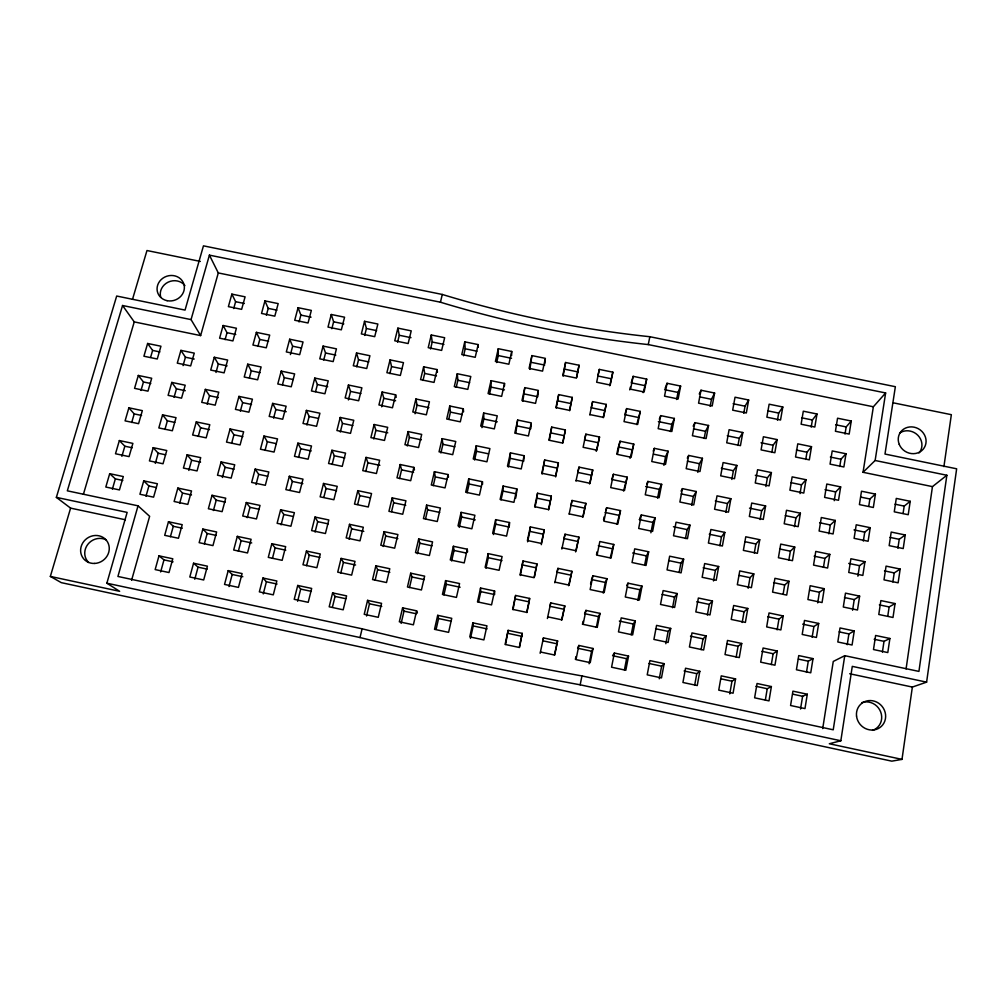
<?xml version="1.0" encoding="UTF-8"?>
<svg xmlns="http://www.w3.org/2000/svg" width="1007" height="1007" viewBox="0 0 1007 1007"><rect width="100%" height="100%" fill="white"/><g stroke="black" fill="none" stroke-linecap="round" stroke-linejoin="round"><path stroke-width="1.5" d="M496.69 362.558L498.276 355.572L498.289 348.712L511.732 351.456L511.606 355.559M504.494 386.021L504.532 383.453L491.026 380.671L488.093 393.573L501.637 396.368L504.532 383.453M501.045 499.875L502.997 491.076L503.085 486.041L516.855 488.924L516.641 492.662M510.222 458.336L510.423 452.86L524.106 455.705L523.716 461.143L510.222 458.336L508.296 467.034M509.391 525.553L509.517 522.545L495.671 519.637L492.675 533.181L506.559 536.102L509.517 522.545M515.785 433.136L517.661 420.057L531.281 422.877L528.423 435.955L514.778 433.136L517.661 420.057M505.577 644.455L508.12 630.357L522.243 633.378L519.511 647.438M522.86 401.076L524.823 387.632L538.367 390.426L535.535 403.354L521.966 400.559L524.823 387.632M529.858 369.368L531.91 355.597L545.366 358.354L542.572 371.13L529.078 368.361L531.91 355.597M513.041 609.625L515.609 595.464L529.644 598.448L529.317 600.738M531.155 424.35L530.777 428.755L517.359 425.974M538.242 391.685L537.763 396.733L524.42 393.989M520.355 575.5L523.011 560.987L536.97 563.933L534.453 576.91M544.812 363.741L545.228 359.7M529.82 531.369L530.311 526.913L544.195 529.833L543.49 534.251L529.82 531.369L527.592 541.791M536.945 498.175L537.537 493.254L551.332 496.136L550.539 501.02L536.945 498.175L535.044 506.999M542.106 474.083L544.674 459.985L558.394 462.842L555.65 476.903M549.394 440.109L551.723 427.106L565.368 429.926L564.625 434.269M556.279 407.973L558.696 394.606L572.266 397.4L569.672 410.73M849.694 673.746L912.355 687.064L926.604 682.142L956.65 468.796L884.989 454.056L895.361 386.701L649.842 336.716A605.509 326.394 13.2 0 1 442.287 294.459L203.452 245.846L185.049 310.093L116.686 296.033L56.367 497.37L70.603 508.132L125.397 519.776M70.603 508.132L50.35 576.419L61.301 582.65L891.799 761.154L901.995 759.379L912.355 687.064M943.911 466.619L951.351 414.683L893.448 402.863M946.857 475.254L932.457 486.62L863.049 472.296L875.133 460.489L946.857 475.254L918.925 671.405L844.76 655.683L833.267 661.448L822.706 728.59M906.073 668.95L932.457 486.62M563.102 376.19L565.582 362.495L579.075 365.251L576.709 377.524M889.886 638.476L887.796 652.561L873.497 649.54L875.612 635.467L889.886 638.476L884.008 641.346L874.164 639.269M895.059 603.558L892.995 617.48L878.784 614.484L880.873 600.587L895.059 603.558L889.143 606.931L879.363 604.88M900.17 569.068L898.131 582.814L884.008 579.856L886.072 566.123L900.17 569.068L894.216 572.92L884.486 570.893M905.23 534.981L903.216 548.563L889.168 545.643L891.208 532.061L905.23 534.981L899.226 539.311L897.892 548.249M910.215 501.297L908.226 514.715L894.266 511.82L896.28 498.415L910.215 501.297L904.185 506.106L903.09 513.457M882.396 652.146L884.008 641.346M887.771 616.083L889.143 606.931M892.869 581.958L894.216 572.92M901.995 759.379L829.315 743.758L840.832 740.762L852.287 666.37L926.604 682.142M844.76 655.683L833.23 729.798L581.945 675.936A669.152 123.269 12.6 0 1 362.105 628.809L117.92 576.457L138.035 505.829L67.331 490.824L122.552 305.499L191.053 319.609L200.62 335.595L134.246 321.9L122.552 305.499M875.133 460.489L885.631 392.957L648.269 344.583A606.906 322.353 13.2 0 1 440.437 302.213L209.406 255.136L191.053 319.609M847.227 644.707L848.901 633.932L854.251 630.948L852.073 645.009L837.811 641.988L840.014 627.953L854.251 630.948M852.589 610.242L854.251 599.593L859.626 596.119L857.486 610.003L843.3 607.02L845.477 593.148L859.626 596.119M857.888 576.18L859.525 565.67L864.95 561.705L850.89 558.759L848.737 572.467L862.835 575.425L864.95 561.705M863.351 541.049L864.736 532.137L870.212 527.693L856.227 524.785L854.1 538.33L868.11 541.25L870.212 527.693M868.739 506.332L869.884 498.994L875.41 494.097L861.501 491.215L859.399 504.595L873.333 507.49L875.41 494.097M863.049 472.296L873.359 406.778L885.631 392.957M807.299 694.226L804.983 708.588L790.571 705.504L792.924 691.154L807.299 694.226L802.604 696.278L792.698 694.163M813.027 658.616L810.736 672.802L796.424 669.756L798.74 655.582L813.027 658.616L808.281 661.196L798.425 659.107M818.691 623.446L816.425 637.456L802.201 634.448L804.48 620.438L818.691 623.446L813.883 626.53L802.692 624.164M824.28 588.692L822.052 602.538L807.904 599.555L810.169 585.722L824.28 588.692L819.421 592.28L817.709 602.891M829.806 554.353L827.603 568.036L813.543 565.091L815.771 551.421L829.806 554.353L824.897 558.419L823.449 567.419M835.269 520.43L833.091 533.949L819.106 531.029L821.309 517.522L835.269 520.43L830.309 524.974L828.874 533.861M840.669 486.897L838.516 500.265L824.607 497.382L826.797 484.027L840.669 486.897L835.659 491.907L834.237 500.693M846.006 453.767L843.879 466.971L830.045 464.126L832.21 450.935L846.006 453.767L840.946 459.23L839.775 466.468M851.267 421.027L849.165 434.08L835.42 431.26L837.56 418.22L851.267 421.027L846.17 426.918L845.011 434.08M800.54 709.016L802.604 696.278M806.469 672.386L808.281 661.196M812.146 637.28L813.883 626.53M771.387 686.56L768.996 700.885L754.621 697.813L757.05 683.501L771.387 686.56L767.246 688.725L755.955 686.321M777.328 651.038L774.962 665.199L760.675 662.153L763.079 648.017L777.328 651.038L773.124 653.732L761.896 651.34M783.207 615.944L780.866 629.929L766.667 626.92L769.033 612.948L783.207 615.944L778.94 619.141L777.14 629.866M789.01 581.278L786.694 595.099L772.57 592.116L774.924 578.32L789.01 581.278L784.68 584.966L783.156 594.042M794.737 547.028L792.459 560.672L778.411 557.74L780.74 544.095L794.737 547.028L790.357 551.194L788.846 560.169M800.401 513.18L798.148 526.661L784.189 523.753L786.48 510.285L800.401 513.18L795.958 517.825L794.473 526.686M806.003 479.722L803.775 493.065L789.891 490.182L792.157 476.865L806.003 479.722L801.496 484.833L800.024 493.594M811.529 446.667L809.326 459.847L795.53 457.002L797.771 443.835L811.529 446.667L806.972 452.231L805.764 459.444M817.004 414.003L814.814 427.031L801.106 424.211L803.309 411.196L817.004 414.003L812.397 419.995L811.189 427.132M765.345 700.029L767.246 688.725M771.312 664.582L773.124 653.732M729.76 693.873L731.963 681.198L735.563 678.907L733.083 693.206L718.746 690.135L721.251 675.861L735.563 678.907M736.167 657.093L738.055 646.28L741.718 643.473L727.495 640.452L725.015 654.563L739.264 657.596L741.718 643.473M742.197 622.464L744.06 611.765L747.798 608.467L733.662 605.484L731.208 619.418L745.381 622.414L747.798 608.467M748.163 588.252L750.001 577.678L753.815 573.877L739.755 570.931L737.325 584.702L751.411 587.66L753.815 573.877M754.319 552.931L755.879 543.981L759.744 539.702L745.772 536.781L743.367 550.388L757.377 553.321L759.744 539.702M760.134 519.536L761.682 510.687L765.61 505.942L751.713 503.047L749.346 516.49L763.268 519.398L765.61 505.942M765.886 486.519L767.41 477.771L771.412 472.573L757.591 469.715L755.25 482.995L769.096 485.865L771.412 472.573M771.828 452.445L773.086 445.245L777.14 439.593L763.394 436.761L761.078 449.89L774.849 452.735L777.14 439.593M777.442 420.209L778.688 413.084L782.804 406.992L769.134 404.197L766.856 417.175L780.538 419.995L782.804 406.992M694.729 684.911L696.768 673.67L699.815 671.279L685.54 668.233L682.935 682.482L697.247 685.54L699.815 671.279M701.099 649.641L703.05 638.841L706.184 635.933L691.985 632.912L689.417 646.998L703.641 650.019L706.184 635.933M707.342 615.088L709.268 604.414L712.478 601.003L698.367 598.02L695.824 611.929L709.973 614.925L712.478 601.003M713.497 580.951L715.411 570.403L718.683 566.5L704.661 563.555L702.143 577.288L716.216 580.259L718.683 566.5M719.867 545.718L721.478 536.781L724.826 532.401L710.879 529.493L708.399 543.063L722.384 545.995L724.826 532.401M725.883 512.387L727.469 503.563L730.893 498.717L717.022 495.834L714.58 509.252L728.476 512.148L730.893 498.717M731.825 479.445L733.398 470.722L736.885 465.423L723.102 462.565L720.685 475.833L734.493 478.69L736.885 465.423M737.967 445.459L739.264 438.272L742.814 432.519L729.106 429.699L726.714 442.803L740.447 445.635L742.814 432.519M743.77 413.285L745.054 406.186L748.667 400.006L735.034 397.211L732.668 410.164L746.338 412.971L748.667 400.006M659.27 678.794L661.637 666.168L664.154 663.663L649.905 660.63L647.211 674.841L661.498 677.9L664.154 663.663M665.828 643.725L668.119 631.414L670.725 628.406L656.564 625.397L653.908 639.432L668.107 642.453L670.725 628.406M672.55 607.725L674.539 597.075L677.22 593.564L663.135 590.58L660.516 604.452L674.627 607.448L677.22 593.564M679.196 572.152L680.883 563.14L683.64 559.137L669.642 556.191L667.049 569.899L681.084 572.857L683.64 559.137M685.477 538.518L687.139 529.606L689.984 525.125L676.062 522.218L673.507 535.762L687.454 538.682L689.984 525.125M691.696 505.262L693.332 496.451L696.252 491.517L682.406 488.634L681.059 491.126M697.826 472.396L699.45 463.698L702.445 458.298L688.687 455.454L687.29 458.172M704.17 438.486L705.504 431.311L708.563 425.47L694.88 422.65L693.168 426.175M710.162 406.387L711.483 399.301L714.605 393.032L701.01 390.238L699.248 394.027M696.252 491.517L693.747 504.91L679.876 502.015L682.406 488.634M702.445 458.298L699.966 471.54L686.182 468.67L688.687 455.454M708.563 425.47L706.121 438.548L692.413 435.729L694.88 422.65M714.605 393.032L712.201 405.959L698.568 403.165L701.01 390.238M624.416 669.882L626.581 658.691L628.557 656.073L614.346 653.039L612.583 655.695L626.581 658.691M631.2 634.762L633.277 624.013L635.341 620.891L621.206 617.883L618.474 631.893L632.635 634.913L635.341 620.891M637.834 600.373L639.886 589.75L642.038 586.124L627.99 583.166L626.694 585.608M644.694 564.889L646.431 555.889L648.672 551.786L634.7 548.853L632.031 562.523L646.028 565.468L648.672 551.786M650.887 532.804L652.888 522.432L655.205 517.85L641.321 514.942L639.735 518.416M657.571 498.15L659.27 489.364L661.675 484.317L647.866 481.447L646.771 483.989M663.903 465.36L665.577 456.675L668.069 451.186L654.336 448.342L653.191 451.111M670.435 431.525L671.82 424.362L674.375 418.434L660.73 415.627L659.308 419.202M676.616 399.502L677.988 392.428L680.619 386.059L667.049 383.277L665.098 388.4M628.557 656.073L625.825 670.259L611.576 667.213L614.346 653.039M642.038 586.124L639.369 599.983L625.284 597L627.99 583.166M655.205 517.85L652.599 531.381L638.677 528.461L641.321 514.942M661.675 484.317L659.094 497.685L645.26 494.802L647.866 481.447M668.069 451.186L665.514 464.391L651.756 461.533L654.336 448.342M674.375 418.434L671.858 431.487L658.175 428.667L660.73 415.627M680.619 386.059L678.139 398.961L664.532 396.166L667.049 383.277M840.832 740.762L580.17 684.81L581.945 675.936M648.269 344.583L649.842 336.716M589.095 663.777L591.6 651.214L593.047 648.483L578.861 645.462L577.628 648.231L591.6 651.214M596.358 627.348L598.498 616.624L600.034 613.389L585.936 610.393L584.601 613.678L598.498 616.624M603.193 593.035L605.308 582.449L606.944 578.71L592.922 575.752L591.499 579.529L605.308 582.449M610.255 557.639L613.767 544.447L599.832 541.527L597.075 555.159L611.048 558.105L613.767 544.447M616.926 524.156L620.513 510.599L606.655 507.704L605.849 510.058M623.522 491.051L627.172 477.142L613.401 474.272L611.702 479.458L625.271 482.29M630.055 458.336L633.755 444.087L620.06 441.242L618.726 445.472M636.776 424.576L640.263 411.41L626.644 408.603L624.781 414.67L638.199 417.439M643.146 392.629L646.708 379.11L633.151 376.341L631.2 382.836L644.556 385.568M593.047 648.483L590.228 662.644L576.004 659.61L578.861 645.462M600.034 613.389L597.252 627.374L583.116 624.365L585.936 610.393M606.944 578.71L604.187 592.531L590.14 589.561L592.922 575.752M620.513 510.599L617.82 524.093L603.936 521.185L606.655 507.704M627.172 477.142L624.516 490.472L610.708 487.602L613.401 474.272M633.755 444.087L631.137 457.266L617.404 454.409L620.06 441.242M640.263 411.41L637.67 424.438L624.025 421.618L626.644 408.603M646.708 379.11L644.14 391.987L630.558 389.193L633.151 376.341M575.375 659.384L575.941 656.602M582.436 624.39L583.066 621.332M590.58 584.06L591.197 581.039M596.496 554.744L597.101 551.76M603.558 519.813L604.15 516.855M616.813 454.094L618.273 446.881L631.779 449.676M629.778 389.885L630.344 387.066M554.404 654.902L557.601 640.93L543.453 637.897L542.748 640.779L556.695 643.763M561.591 619.947L564.801 605.912L550.728 602.916L549.935 606.302L563.794 609.248M568.628 585.722L571.913 571.309L557.928 568.363L557.022 572.24L570.805 575.148M575.589 551.899L578.937 537.134L565.028 534.213L564.033 538.569L577.728 541.451M582.763 516.994L585.885 503.362L572.052 500.466L570.956 505.287L584.576 508.145M589.548 483.977L592.745 469.979L579 467.122L577.804 472.409L591.348 475.228M596.27 451.337L599.53 437L585.86 434.168L584.563 439.895L598.045 442.69M603.193 417.653L606.227 404.399L592.632 401.604L591.26 407.759L604.653 410.529M609.751 385.769L612.86 372.175L599.329 369.405L597.868 376.001L611.199 378.733M557.601 640.93L554.706 655.053L540.52 652.02M564.801 605.912L561.931 619.859L547.833 616.863M571.913 571.309L569.081 585.105L555.058 582.134M578.937 537.134L576.142 550.753L562.196 547.821M585.885 503.362L583.116 516.818L569.257 513.922M592.745 469.979L590.014 483.284L576.231 480.415M599.53 437L596.824 450.142L583.116 447.309L585.86 434.168M606.227 404.399L603.558 417.389L589.938 414.582M612.86 372.175L610.217 385.026L596.66 382.245L599.329 369.405M540.142 653.304L543.453 637.897M547.393 618.525L550.728 602.916M554.819 582.801L557.928 568.363M561.856 549.004L565.028 534.213M569.119 514.136L572.052 500.466M575.979 481.145L579 467.122M589.775 414.884L592.632 401.604M522.243 633.378L519.26 647.463L505.099 644.442L508.12 630.357M529.644 598.448L526.699 612.369L512.626 609.373L515.609 595.464M536.97 563.933L534.05 577.691L520.053 574.72L523.011 560.987M544.195 529.833L541.313 543.428L527.404 540.495L530.311 526.913M551.332 496.136L548.488 509.567L534.654 506.672L537.537 493.254M558.394 462.842L555.574 476.11L541.829 473.24L544.674 459.985M565.368 429.926L562.586 443.042L548.916 440.21L551.723 427.106M572.266 397.4L569.509 410.365L555.914 407.558L558.696 394.606M579.075 365.251L576.356 378.066L562.837 375.296L565.582 362.495M526.9 612.571L529.166 601.896L515.332 598.951M541.288 544.674L543.176 535.737M548.664 509.844L550.225 502.493M562.85 442.904L564.373 435.716L550.93 432.934M494.575 590.996L491.542 604.88L477.494 601.896L480.553 588.025L494.575 590.996L494.601 594.558L480.805 591.625L480.553 588.025M516.855 488.924L513.935 502.329L500.127 499.434L503.085 486.041M524.106 455.705L521.223 468.947L507.49 466.09L510.423 452.86M515.597 498.314L516.239 495.381M472.862 622.842L469.765 636.877L483.889 639.898L486.96 625.838L472.862 622.842L473.227 625.939L470.47 638.4M488.156 553.623L485.135 567.331L499.094 570.289L502.09 556.569L488.156 553.623L488.282 557.714L485.966 568.225M478.451 602.262L480.805 591.625M493.392 534.579L495.683 524.194L495.671 519.637M467.286 549.218L464.214 562.9L450.28 559.955L453.389 546.272L467.286 549.218L467.575 551.974M482.454 481.736L479.445 495.104L465.675 492.222L468.708 478.866L482.454 481.736L482.554 484.279M511.732 351.456L508.862 364.219L495.394 361.45L498.289 348.712M437.693 615.327L434.508 629.337L448.606 632.358L451.753 618.323L437.693 615.327L438.574 618.537L436.132 629.274M445.585 580.598L442.438 594.432L456.448 597.415L459.57 583.557L445.585 580.598L446.34 584.299L443.936 594.91M461.093 512.362L458.021 525.881L471.868 528.801L474.914 515.269L461.093 512.362L461.621 517.032L459.268 527.391M476.235 445.749L473.24 458.94L486.935 461.798L489.906 448.593L476.235 445.749L476.538 451.325L474.561 459.998M483.675 413.021L480.704 426.062L494.324 428.894L497.257 415.828L483.675 413.021L483.863 419.038L481.912 427.623M451.64 560.962L454.031 550.464L453.389 546.272M467.122 492.763L469.124 483.989L468.708 478.866M489.503 394.19L491.114 387.116L491.026 380.671M416.621 610.834L413.386 624.818L399.326 621.81L402.586 607.838L416.621 610.834L417.414 613.011M448.115 474.561L445.031 487.892L431.286 485.009L434.407 471.691L448.115 474.561L448.467 477.142M463.308 408.804L460.3 421.832L446.718 419.013L449.751 405.997L463.308 408.804L463.56 411.85M478.161 344.583L475.216 357.309L461.785 354.552L464.756 341.839L478.161 344.583L478.262 347.352M410.692 573.184L407.457 586.993L421.442 589.964L424.639 576.142L410.692 573.184L411.964 576.998L409.497 587.585M418.685 538.946L415.501 552.591L429.397 555.537L432.557 541.879L418.685 538.946L419.843 543.239L417.402 553.712M426.59 505.111L423.443 518.605L437.265 521.513L440.386 508.019L426.59 505.111L427.623 509.882L425.558 518.743M442.123 438.649L439.052 451.816L452.709 454.673L455.756 441.494L442.123 438.649L442.916 444.326L440.89 452.986M457.291 373.735L454.295 386.6L467.802 389.382L470.785 376.505L457.291 373.735L457.858 380.268L456.221 387.317M401.138 623.396L403.996 611.148L402.586 607.838M433.274 485.676L435.314 476.915L434.407 471.691M448.77 419.252L450.431 412.115L449.751 405.997M463.585 355.761L465.209 348.787L464.756 341.839M413.852 467.386L410.692 480.704L396.985 477.822L400.169 464.529L413.852 467.386L414.456 470.03M437.088 369.569L434.042 382.421L420.561 379.639L423.632 366.8L437.088 369.569L437.428 372.212M367.568 600.361L364.219 614.308L378.254 617.304L381.565 603.344L367.568 600.361L369.481 603.785L366.561 616.007M375.863 565.783L372.552 579.566L386.512 582.537L389.785 568.741L375.863 565.783L377.65 569.71L375.12 580.271M384.057 531.633L380.797 545.24L394.668 548.186L397.903 534.553L384.057 531.633L385.719 536.026L383.214 546.474M392.164 497.886L388.941 511.329L402.724 514.237L405.922 500.769L392.164 497.886L393.699 502.745L391.572 511.594M408.087 431.575L404.927 444.704L418.572 447.549L421.694 434.407L408.087 431.575L409.371 437.34L407.294 445.975M415.904 398.999L412.794 411.976L426.351 414.796L429.435 401.793L415.904 398.999L417.074 405.204L415.022 413.739M431.273 334.979L428.227 347.667L441.645 350.411L444.653 337.723L431.273 334.979L432.204 342.015L430.543 348.976M56.367 497.37L127.134 512.399L106.868 583.204L360.002 637.544L362.105 628.809M440.437 302.213L442.287 294.459M399.489 478.602L401.579 469.854L400.169 464.529M422.99 380.47L424.677 373.433L423.632 366.8M395.625 394.807L392.466 407.772L378.934 404.965L382.131 392.013L395.625 394.807L396.217 397.312M332.436 607.095L335.054 596.434L332.612 592.896L329.188 606.806L343.186 609.801L346.584 595.88L332.612 592.896M340.819 572.97L343.412 562.435L341.109 558.407L355.005 561.365L351.644 575.123L337.723 572.152L341.109 558.407M349.114 539.249L351.682 528.839L349.517 524.332L363.326 527.253L360.002 540.847L346.169 537.914L349.517 524.332M357.674 504.457L359.839 495.633L357.812 490.661L371.545 493.543L368.272 506.987L354.502 504.079L357.812 490.661M365.768 471.528L367.907 462.817L366.007 457.392L379.664 460.249L376.429 473.517L362.747 470.647L366.007 457.392M373.773 438.989L375.888 430.367L374.113 424.501L387.695 427.333L384.498 440.449L370.891 437.617L374.113 424.501M381.678 406.828L383.78 398.306L382.131 392.013M389.847 373.622L391.572 366.611L390.049 359.889L403.48 362.646L400.345 375.46L386.889 372.691L390.049 359.889M397.576 342.204L399.276 335.268L397.878 328.131L411.221 330.862L408.137 343.538L394.757 340.794L397.878 328.131M297.732 585.457L294.22 599.329L308.205 602.324L311.679 588.428L297.732 585.457L300.69 589.095L311.377 591.373M306.443 551.043L302.969 564.763L316.865 567.721L320.302 553.988L306.443 551.043L309.25 555.172L319.874 557.425M315.04 517.057L311.604 530.601L325.425 533.521L328.811 519.964L315.04 517.057L317.709 521.651L315.078 532.048M323.524 483.461L320.138 496.854L333.883 499.736L337.232 486.343L323.524 483.461L326.054 488.521L323.839 497.332M331.92 450.267L328.572 463.497L342.242 466.354L345.552 453.112L331.92 450.267L334.311 455.781L332.121 464.479M340.215 417.452L336.917 430.53L350.499 433.362L353.772 420.271L340.215 417.452L342.481 423.418L340.316 432.016M348.422 385.026L345.149 397.954L358.656 400.761L361.891 387.821L348.422 385.026L350.549 391.421L348.409 399.93M356.528 352.979L353.293 365.755L366.724 368.524L369.921 355.735L356.528 352.979L358.53 359.789L356.755 366.8M364.534 321.296L361.349 333.934L374.705 336.665L377.864 324.027L364.534 321.296L366.41 328.521L364.672 335.444M297.631 601.255L300.69 589.095M306.594 565.695L309.25 555.172M263.268 593.903L266.402 581.769L262.94 578.018L259.34 591.864L273.287 594.847L276.849 580.989L262.94 578.018M272.444 558.419L275.15 547.934L271.84 543.704L268.29 557.375L282.149 560.333L285.673 546.637L271.84 543.704M281.117 524.861L283.798 514.489L280.626 509.781L277.126 523.3L290.91 526.22L294.384 512.689L280.626 509.781M290.079 490.22L292.345 481.434L289.324 476.273L302.994 479.143L299.557 492.511L285.85 489.629L289.324 476.273M298.55 457.455L300.791 448.77L297.908 443.156L311.503 445.988L308.117 459.205L294.485 456.347L297.908 443.156M306.921 425.055L309.136 416.47L306.392 410.415L319.911 413.235L316.563 426.288L303.006 423.469L306.392 410.415M315.569 391.622L317.394 384.561L314.788 378.066L328.232 380.847L324.921 393.762L311.44 390.968L314.788 378.066M323.738 359.99L325.551 353.004L323.071 346.093L336.451 348.85L333.166 361.601L319.773 358.844L323.071 346.093M331.832 328.71L333.619 321.799L331.265 314.486L344.57 317.205L341.335 329.818L328.005 327.086L331.265 314.486M228.211 570.617L224.536 584.425L238.458 587.396L242.095 573.575L228.211 570.617L232.189 574.468L242.825 576.734M237.312 536.366L233.687 550.011L247.521 552.956L251.108 539.299L237.312 536.366L241.139 540.709L251.712 542.949M246.3 502.531L242.712 516.012L256.47 518.932L260.02 505.426L246.3 502.531L249.975 507.339L258.988 509.24M255.186 469.098L251.637 482.429L265.319 485.298L268.831 471.968L255.186 469.098L258.698 474.36L267.673 476.248M263.96 436.056L260.461 449.223L274.068 452.067L277.529 438.888L263.96 436.056L267.333 441.771L265.042 450.431M272.633 403.404L269.184 416.42L282.703 419.239L286.126 406.211L272.633 403.404L275.868 409.547L273.602 418.106M281.217 371.117L277.794 383.982L291.25 386.776L294.636 373.899L281.217 371.117L284.301 377.701L282.438 384.75M289.689 339.221L286.315 351.934L299.683 354.691L303.031 341.965L289.689 339.221L292.634 346.219L290.419 354.577M298.072 307.689L294.724 320.251L308.029 322.983L311.339 310.408L298.072 307.689L300.879 315.09L299.054 321.976M228.992 586.565L232.189 574.468M238.357 551.169L241.139 540.709M247.231 517.686L249.975 507.339M255.992 484.581L258.698 474.36M193.558 563.215L189.807 576.998L203.691 579.969L207.404 566.173L193.558 563.215L198.052 567.168L207.152 569.119M202.86 529.053L199.147 542.672L212.955 545.605L216.631 531.973L202.86 529.053L207.178 533.496L216.228 535.409M212.036 495.293L208.373 508.749L222.106 511.657L225.732 498.188L212.036 495.293L216.215 500.202L225.203 502.103M221.112 461.936L217.499 475.228L231.144 478.111L234.732 464.793L221.112 461.936L225.127 467.298L234.077 469.186M230.087 428.969L226.512 442.111L240.081 444.956L243.631 431.802L230.087 428.969L233.951 434.785L242.851 436.648M238.949 396.393L235.424 409.383L248.918 412.19L252.417 399.187L238.949 396.393L242.662 402.636L240.346 411.183M247.709 364.194L244.223 377.021L257.641 379.803L261.103 366.963L247.709 364.194L251.284 370.866L249.371 377.902M256.382 332.36L252.921 345.049L266.276 347.805L269.7 335.104L256.382 332.36L259.793 339.447L257.905 346.408M264.942 300.892L261.53 313.441L274.798 316.16L278.184 303.611L264.942 300.892L268.214 308.381L266.351 315.267M194.779 579.252L198.052 567.168M204.358 543.931L207.178 533.496M213.408 510.524L216.215 500.202M222.358 477.507L225.127 467.298M231.61 443.42L233.951 434.785M160.642 571.938L163.977 559.892L158.98 555.839L155.154 569.584L169 572.542L172.801 558.784L158.98 555.839M170.41 536.706L173.305 526.296L168.471 521.752L164.695 535.334L178.466 538.267L182.217 524.672L168.471 521.752M179.661 503.374L182.519 493.078L177.849 488.068L174.11 501.499L187.805 504.394L191.519 490.963L177.849 488.068M188.8 470.433L191.632 460.262L187.126 454.799L183.425 468.054L197.045 470.924L200.708 457.644L187.126 454.799M198.241 436.434L200.632 427.811L196.277 421.908L192.627 435.011L206.171 437.856L209.796 424.727L196.277 421.908M207.165 404.26L209.532 395.738L205.34 389.394L201.727 402.359L215.196 405.166L218.771 392.189L205.34 389.394M215.989 372.464L218.318 364.031L214.29 357.271L227.645 360.04L224.108 372.854L210.715 370.072L214.29 357.271M225.09 339.636L227.016 332.688L223.126 325.513L236.418 328.244L232.919 340.92L219.602 338.176L223.126 325.513M233.712 308.557L235.613 301.697L231.874 294.12L245.091 296.826L241.63 309.35L228.388 306.632L231.874 294.12M131.577 580.309L149.628 516.314L138.035 505.829M200.62 335.595L218.292 272.935L209.406 255.136M143.737 480.868L139.923 494.261L153.593 497.156L157.382 483.75L143.737 480.868L148.898 485.978L156.362 487.552M153.202 447.662L149.426 460.904L163.021 463.761L166.759 450.519L153.202 447.662L158.187 453.226L165.614 454.786M162.555 414.846L158.829 427.937L172.335 430.757L176.036 417.666L162.555 414.846L167.376 420.85L174.765 422.399M171.794 382.421L168.106 395.348L181.55 398.155L185.2 385.215L171.794 382.421L176.464 388.853L185.275 390.691M180.92 350.373L177.282 363.149L190.65 365.919L194.263 353.13L180.92 350.373L185.439 357.221L194.2 359.033M145.99 496.25L148.898 485.978M155.317 463.384L158.187 453.226M164.934 429.46L167.376 420.85M174.047 397.362L176.464 388.853M183.047 365.629L185.439 357.221M112.381 489.138L115.352 478.879L109.7 473.68L105.811 487.036L119.443 489.918L123.307 476.55L109.7 473.68M121.885 456.335L124.83 446.214L119.355 440.55L115.503 453.754L129.06 456.612L132.886 443.395L119.355 440.55M131.703 422.499L134.195 413.915L128.883 407.81L125.082 420.863L138.576 423.683L142.339 410.629L128.883 407.81M140.993 390.464L143.46 381.98L138.311 375.46L134.56 388.35L147.966 391.157L151.692 378.242L138.311 375.46M150.584 357.409L152.611 350.423L147.626 343.475L143.913 356.226L157.256 358.995L160.944 346.232L147.626 343.475M83.405 494.286L134.246 321.9M132.496 299.381L146.972 250.529L200.317 261.417M218.292 272.935L873.359 406.778M235.613 301.697L244.311 303.485M268.214 308.381L276.925 310.169M300.879 315.09L311.062 317.167M333.619 321.799L343.815 323.889M366.41 328.521L376.631 330.623M399.276 335.268L410.982 337.66M432.204 342.015L443.936 344.419M465.209 348.787L476.953 351.191M498.276 355.572L511.518 358.291M531.406 362.369L544.674 365.088M564.6 369.179L577.905 371.898M664.607 389.684L677.988 392.428M699.563 396.859L711.483 399.301M733.109 403.731L745.054 406.186M768.215 410.932L778.688 413.084M801.899 417.842L812.397 419.995M835.646 424.765L846.17 426.918M227.016 332.688L235.751 334.488M259.793 339.447L268.554 341.247M292.634 346.219L301.408 348.019M325.551 353.004L335.809 355.106M358.53 359.789L368.801 361.916M391.572 366.611L401.869 368.726M424.677 373.433L436.472 375.863M457.858 380.268L469.677 382.698M491.114 387.116L504.431 389.86M557.802 400.874L571.183 403.618M658.364 421.593L671.82 424.362M693.521 428.844L705.504 431.311M727.255 435.792L739.264 438.272M761.053 442.753L773.086 445.245M796.424 450.053L806.972 452.231M830.372 457.052L840.946 459.23M152.611 350.423L159.899 351.934M218.318 364.031L227.104 365.856M251.284 370.866L260.083 372.678M284.301 377.701L293.125 379.526M317.394 384.561L327.703 386.688M350.549 391.421L360.884 393.561M383.78 398.306L395.6 400.761M417.074 405.204L428.919 407.659M450.431 412.115L462.314 414.569M483.863 419.038L497.257 421.807M653.556 454.182L665.577 456.675M687.403 461.193L699.45 463.698M721.327 468.23L733.398 470.722M755.313 475.266L767.41 477.771M790.885 482.63L801.496 484.833M825.023 489.704L835.659 491.907M860.746 497.106L869.884 498.994M895.034 504.205L904.185 506.106M143.46 381.98L150.786 383.516M209.532 395.738L218.355 397.576M242.662 402.636L251.511 404.474M275.868 409.547L286.215 411.699M309.136 416.47L318.023 418.32M342.481 423.418L352.865 425.583M375.888 430.367L387.783 432.846M409.371 437.34L421.291 439.82M442.916 444.326L454.862 446.806M476.538 451.325L488.508 453.817M543.981 465.36L557.5 468.179M645.663 486.532L659.27 489.364M681.21 493.933L693.332 496.451M715.322 501.033L727.469 503.563M749.51 508.145L761.682 510.687M785.284 515.597L795.958 517.825M819.61 522.746L830.309 524.974M854.012 529.909L864.736 532.137M890.024 537.398L899.226 539.311M134.195 413.915L141.559 415.45M200.632 427.811L209.506 429.674M267.333 441.771L276.245 443.634M300.791 448.77L311.213 450.947M334.311 455.781L344.759 457.971M367.907 462.817L379.878 465.31M401.579 469.854L413.562 472.359M435.314 476.915L447.322 479.42M469.124 483.989L481.157 486.507M502.997 491.076L516.566 493.908M605.043 512.425L618.701 515.282M639.206 519.574L652.888 522.432M673.431 526.737L687.139 529.606M709.255 534.226L721.478 536.781M745.167 541.741L755.879 543.981M779.619 548.953L790.357 551.194M814.147 556.179L824.897 558.419M848.737 563.417L859.525 565.67M124.83 446.214L132.232 447.763M191.632 460.262L200.557 462.137M292.345 481.434L302.83 483.637M326.054 488.521L336.565 490.736M359.839 495.633L370.362 497.848M393.699 502.745L405.745 505.287M427.623 509.882L439.694 512.425M461.621 517.032L475.228 519.889M495.683 524.194L509.328 527.064M598.309 545.781L612.042 548.664M632.66 553.007L646.431 555.889M668.623 560.559L680.883 563.14M703.125 567.822L715.411 570.403M739.239 575.412L750.001 577.678M773.577 582.638L784.68 584.966M809.691 590.228L819.421 592.28M844.483 597.541L854.251 599.593M115.352 478.879L122.804 480.465M182.519 493.078L191.494 494.978M283.798 514.489L292.836 516.402M317.709 521.651L328.269 523.892M351.682 528.839L363.779 531.394M385.719 536.026L397.841 538.594M419.843 543.239L431.99 545.807M454.031 550.464L466.203 553.044M488.282 557.714L502.015 560.609M522.62 564.965L536.366 567.872M627.588 587.157L639.886 589.75M662.052 594.432L674.539 597.075M696.756 601.771L709.268 604.414M732.92 609.411L744.06 611.765M767.775 616.788L778.94 619.141M839.095 631.855L848.901 633.932M173.305 526.296L182.33 528.209M275.15 547.934L285.761 550.187M343.412 562.435L355.584 565.015M377.65 569.71L389.847 572.291M411.964 576.998L424.174 579.591M446.34 584.299L460.123 587.232M619.355 621.055L633.277 624.013M655.57 628.746L668.119 631.414M690.475 636.16L703.05 638.841M726.84 643.888L738.055 646.28M163.977 559.892L173.066 561.83M266.402 581.769L277.063 584.047M335.054 596.434L345.766 598.712M369.481 603.785L381.754 606.403M403.996 611.148L416.281 613.779M438.574 618.537L451.035 621.206M473.227 625.939L487.111 628.897M507.956 633.353L521.865 636.323M649.012 663.475L661.637 666.168M684.105 670.977L696.768 673.67M720.697 678.781L731.963 681.198M50.35 576.419L119.644 591.31L106.868 583.204M88.692 562.51A14.526 13.519 -35.6 0 1 87.823 544.359A14.526 13.519 -35.6 0 1 106.226 539.89M160.705 297.178A13.657 12.512 -19.1 0 1 168.156 282.149A13.657 12.512 -19.1 0 1 184.923 285.585M861.954 702.571A14.979 14.073 49.6 0 1 880.697 711.974A14.979 14.073 49.6 0 1 872.553 730.365M899.88 432.884A14.073 12.99 31 0 1 918.006 435.452A14.073 12.99 31 0 1 919.013 452.961M580.17 684.81A670.901 117.114 12.6 0 1 360.002 637.544M167.137 300.69A13.783 12.625 -19 0 0 183.929 284.301A13.783 12.625 -19 0 0 161.095 279.669A13.783 12.625 -19 0 0 167.137 300.69M899.251 444.402A14.211 13.104 30.9 0 0 923.142 449.26A14.211 13.104 30.9 0 0 914.092 427.169A14.211 13.104 30.9 0 0 899.251 444.402M856.529 716.078A15.143 14.211 49.4 0 0 879.753 727.671A15.143 14.211 49.4 0 0 876.845 702.156A15.143 14.211 49.4 0 0 856.529 716.078M94.696 563.442A14.677 13.645 -35.5 0 0 107.472 541.842A14.677 13.645 -35.5 0 0 82.65 543.1A14.677 13.645 -35.5 0 0 94.696 563.442"/></g></svg>
